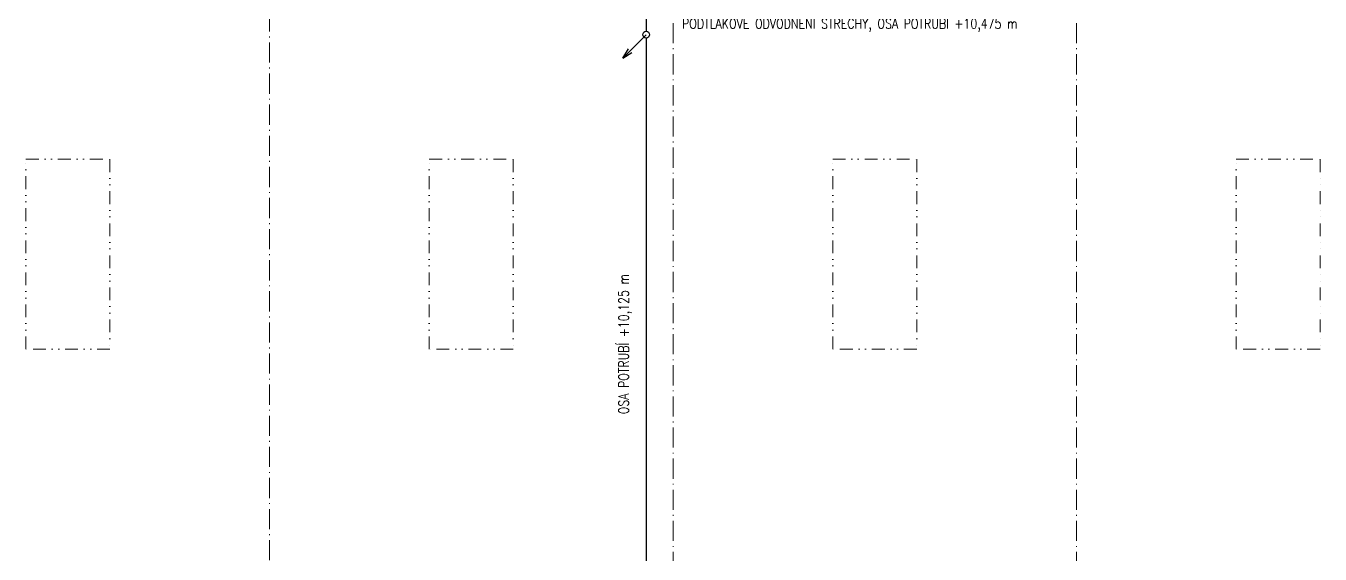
# Model space of a CAD drawing. Header units: millimetres. Extents: x 325046 to 1268204, y 1875583 to 2761998.
# Drawn here: x 734829 to 773329, y 2572977 to 2588684 of the extents above; entities that cross this region are included whole.
import ezdxf

# ---------------------------------------------------------------- set-up
doc = ezdxf.new("R2010")
doc.units = ezdxf.units.MM
doc.header["$LTSCALE"] = 100
for name, pattern in [('ACAD_ISO10W100', [18.5, 12, -3, 0.5, -3]), ('DIVIDE', [31.75, 12.7, -6.35, 0, -6.35, 0, -6.35]), ('SO02_F11anp01$0${ Leader Line}', [0])]:
    doc.linetypes.add(name, pattern=pattern)
for name, color, linetype, lineweight, true_color in [('Korabek-text', 7, 'Continuous', 0, 0x7a7a7a), ('Korabek-trasy', 7, 'Continuous', 30, 0x7478c3), ('Světlíky', 7, 'DIVIDE', 15, 0xf81696)]:
    doc.layers.add(name, color=color, linetype=linetype, lineweight=lineweight, true_color=true_color)
doc.layers.add('Objekty - osy', color=5, linetype='ACAD_ISO10W100', lineweight=20)
doc.styles.add('ROMANS', font='romans.shx', dxfattribs={"width": 0.8})

# ---------------------------------------------------------------- blocks, each defined once
blk = doc.blocks.new('A$C73023567')
at = {"layer": 'Korabek-trasy'}
for p, q in [((47475, 124395.6), (47475, 122475.6)), ((47475, 122375.6), (46777.7, 121678.2)), ((47475, 122275.6), (47475, 103415.6)), ((46777.7, 121678.2), (46948.4, 121952.8)), ((46777.7, 121678.2), (47052.3, 121848.9))]:
    blk.add_line(p, q, dxfattribs=at)
blk.add_circle((47475, 122375.6), 100, dxfattribs=at)
at = {"layer": 'Korabek-text', "char_height": 300, "width": 28411.347, "attachment_point": 7, "style": 'ROMANS'}
for s, insert, rotation in [('PODTLAKOVÉ ODVODNĚNÍ STŘECHY, OSA POTRUBÍ +10,475 m', (48542.9, 122463.7), 0), ('OSA POTRUBÍ +10,125 m', (47048.2, 111087.4), 90)]:
    blk.add_mtext(s, dxfattribs=dict(at, insert=insert, rotation=rotation))

msp = doc.modelspace()

# ---------------------------------------------------------------- linework, layer by layer
at = {"layer": 'Objekty - osy', "ltscale": 0.5}
for points in [[(754078.7, 2611892.7), (754078.7, 2469892.7)], [(766078.7, 2611892.7), (766078.7, 2469892.7)], [(742078.7, 2591892.7), (742078.7, 2469892.7)]]:
    msp.add_lwpolyline(points, dxfattribs=at)
at = {"layer": 'Světlíky', "ltscale": 0.3}
for points in [[(734828.7, 2584717.7), (737328.7, 2584717.7), (737328.7, 2579067.7), (734828.7, 2579067.7)], [(746828.7, 2584717.7), (749328.7, 2584717.7), (749328.7, 2579067.7), (746828.7, 2579067.7)], [(758828.7, 2584717.7), (761328.7, 2584717.7), (761328.7, 2579067.7), (758828.7, 2579067.7)], [(770828.7, 2584717.7), (773328.7, 2584717.7), (773328.7, 2579067.7), (770828.7, 2579067.7)]]:
    msp.add_lwpolyline(points, close=True, dxfattribs=at)

# ---------------------------------------------------------------- block references
at = {"layer": 'Korabek-trasy', "linetype": 'SO02_F11anp01$0${ Leader Line}'}
msp.add_blockref('A$C73023567', (705803.7, 2466047.2), dxfattribs=at)

doc.saveas('drawing.dxf')
